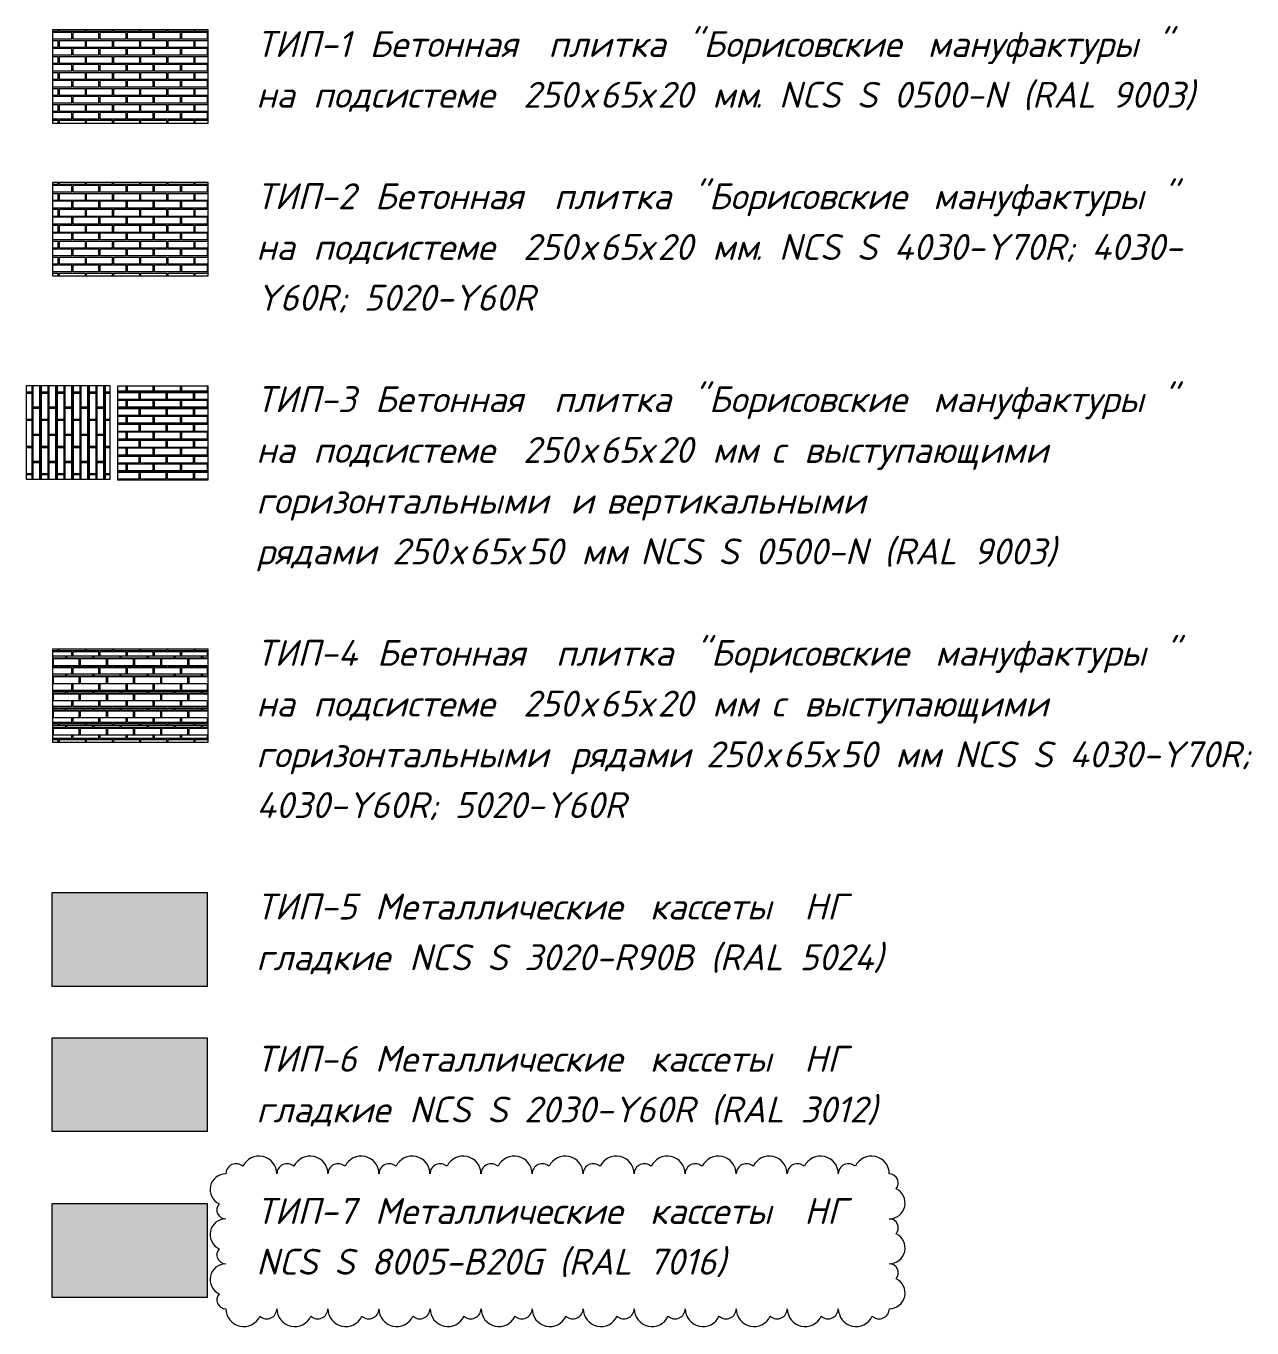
# Model space of a CAD drawing. Header units: millimetres. Extents: x 3914 to 443608, y -156176 to 78197.
# Drawn here: x 3942 to 15767, y -6988 to 5572 of the extents above; entities that cross this region are included whole.
import ezdxf

# ---------------------------------------------------------------- set-up
doc = ezdxf.new("R2010")
doc.units = ezdxf.units.MM
doc.layers.add('A-DETL-2', color=7, linetype='Continuous', lineweight=5)
doc.layers.add('G-ANNO-TEXT', color=7, linetype='Continuous', lineweight=9)
for name, color, linetype, lineweight, true_color in [('A-DETL-GENF-1', 7, 'Continuous', 9, 0x95c8db), ('A-DETL-GENF-2', 7, 'Continuous', 9, 0xe1bc66), ('A-DETL-GENF-3', 7, 'Continuous', 9, 0x696a6b), ('A-DETL-GENF-4', 7, 'Continuous', 5, 0x646464), ('A-DETL-GENF-6', 7, 'Continuous', 5, 0xc0c0c0), ('G-ANNO-REVC', 1, 'Continuous', 20, 0xff0000)]:
    doc.layers.add(name, color=color, linetype=linetype, lineweight=lineweight, true_color=true_color)
doc.styles.add('ISOCPEUR_I', font='isocpeui.ttf', dxfattribs={"height": 250})

# ---------------------------------------------------------------- blocks, each defined once
blk = doc.blocks.new('Family - ___-39686415-АР2_Фасады_Условные обозначения')
at = {"layer": 'G-ANNO-REVC'}
for centre, radius, start, end in [((6189, -5502), 172, 0, 154.7912), ((6682, -5502), 172, 0, 154.7912), ((7174, -5502), 172, 0, 154.7912), ((7666, -5502), 172, 0, 154.7912), ((8158, -5502), 172, 0, 154.7912), ((8651, -5502), 172, 0, 154.7912), ((9143, -5502), 172, 0, 154.7912), ((9635, -5502), 172, 0, 154.7912), ((10128, -5502), 172, 0, 154.7912), ((10620, -5502), 172, 0, 154.7912), ((11112, -5502), 172, 0, 154.7912), ((11605, -5502), 172, 0, 154.7912), ((12097, -5502), 172, 0, 154.7912), ((5869, -5654), 152, 90, 244.7912), ((5968, -5502), 98.5, 48.1897, 180), ((6460, -5502), 98.5, 48.1897, 180), ((6952, -5502), 98.5, 48.1897, 180), ((7445, -5502), 98.5, 48.1897, 180), ((7937, -5502), 98.5, 48.1897, 180), ((8429, -5502), 98.5, 48.1897, 180), ((8922, -5502), 98.5, 48.1897, 180), ((9414, -5502), 98.5, 48.1897, 180), ((9906, -5502), 98.5, 48.1897, 180), ((10398, -5502), 98.5, 48.1897, 180), ((10891, -5502), 98.5, 48.1897, 180), ((11383, -5502), 98.5, 48.1897, 180), ((11875, -5502), 98.5, 48.1897, 180), ((12269, -5589), 86.7, 318.1897, 90), ((12269, -5784), 152, 270, 64.7912), ((5869, -5849), 86.7, 138.1897, 270), ((5869, -6087), 152, 90, 244.7912), ((12269, -6022), 86.7, 318.1897, 90), ((12269, -6217), 152, 270, 64.7912), ((5869, -6282), 86.7, 138.1897, 270), ((5869, -6521), 152, 90, 244.7912), ((12269, -6456), 86.7, 318.1897, 90), ((12269, -6651), 152, 270, 64.7912), ((5869, -6716), 86.7, 138.1897, 270), ((6042, -6802), 172, 180, 334.7912), ((6263, -6802), 98.5, 228.1897, 0), ((6534, -6802), 172, 180, 334.7912), ((6755, -6802), 98.5, 228.1897, 0), ((7026, -6802), 172, 180, 334.7912), ((7248, -6802), 98.5, 228.1897, 0), ((7518, -6802), 172, 180, 334.7912), ((7740, -6802), 98.5, 228.1897, 0), ((8011, -6802), 172, 180, 334.7912), ((8232, -6802), 98.5, 228.1897, 0), ((8503, -6802), 172, 180, 334.7912), ((8725, -6802), 98.5, 228.1897, 0), ((8995, -6802), 172, 180, 334.7912), ((9217, -6802), 98.5, 228.1897, 0), ((9488, -6802), 172, 180, 334.7912), ((9709, -6802), 98.5, 228.1897, 0), ((9980, -6802), 172, 180, 334.7912), ((10202, -6802), 98.5, 228.1897, 0), ((10472, -6802), 172, 180, 334.7912), ((10694, -6802), 98.5, 228.1897, 0), ((10965, -6802), 172, 180, 334.7912), ((11186, -6802), 98.5, 228.1897, 0), ((11457, -6802), 172, 180, 334.7912), ((11678, -6802), 98.5, 228.1897, 0), ((11949, -6802), 172, 180, 334.7912), ((12171, -6802), 98.5, 228.1897, 0)]:
    blk.add_arc(centre, radius, start, end, dxfattribs=at)

msp = doc.modelspace()

# ---------------------------------------------------------------- hatches: boundary and pattern name
at = {"layer": 'A-DETL-GENF-1'}
msp.add_hatch(color=256, dxfattribs=at).paths.add_polyline_path([(5690.6, -3690.9), (5690.6, -2790.9), (4190.6, -2790.9), (4190.6, -3690.9)], flags=0)
at = {"layer": 'A-DETL-GENF-2'}
msp.add_hatch(color=256, dxfattribs=at).paths.add_polyline_path([(5690.6, -5090.9), (5690.6, -4190.9), (4190.6, -4190.9), (4190.6, -5090.9)], flags=0)
at = {"layer": 'A-DETL-GENF-3'}
msp.add_hatch(color=256, dxfattribs=at).paths.add_polyline_path([(5690.6, -6690.9), (5690.6, -5790.9), (4190.6, -5790.9), (4190.6, -6690.9)], flags=0)
at = {"layer": 'A-DETL-GENF-4'}
h = msp.add_hatch(dxfattribs=at)
h.set_pattern_fill('FP_1', color=256, style=0, pattern_type=2)
h.set_pattern_definition([(180, (-3477.1, -13367.01), (-2e-14, -154), [125, -137]), (90, (-3477.1, -13432), (-262, 2e-14), [65, -89]), (180, (-3477.1, -13432.01), (-2e-14, -154), [125, -137]), (90, (-3465.1, -13432), (-262, 2e-14), [65, -89]), (180, (-3340.1, -13432.01), (-2e-14, -154), [125, -137]), (180, (-3340.1, -13367.01), (-2e-14, -154), [125, -137]), (90, (-3596.1, -13355), (-262, 2e-14), [65, -89]), (90, (-3346.1, -13355), (-262, 2e-14), [65, -89]), (0, (-3596.1, -13355.01), (0, -154), [250, -12]), (0, (-3596.1, -13290.01), (0, -154), [250, -12])])
h.paths.add_polyline_path([(5697.9, 3162), (5697.9, 4062), (4197.9, 4062), (4197.9, 3162)], flags=0)
h = msp.add_hatch(dxfattribs=at)
h.set_pattern_fill('FP_7', color=256, style=0, pattern_type=2)
h.set_pattern_definition([(270, (21181.63, -6632.2), (154, 9e-15), [125, -137]), (180, (21246.63, -6632.2), (-3e-14, -262), [65, -89]), (270, (21246.63, -6632.2), (154, 9e-15), [125, -137]), (180, (21246.63, -6620.2), (-3e-14, -262), [65, -89]), (270, (21246.63, -6495.2), (154, 9e-15), [125, -137]), (270, (21181.63, -6495.2), (154, 9e-15), [125, -137]), (180, (21169.63, -6751.2), (-3e-14, -262), [65, -89]), (180, (21169.63, -6501.2), (-3e-14, -262), [65, -89]), (90, (21169.63, -6751.2), (154, -9e-15), [250, -12]), (90, (21104.63, -6751.2), (154, -9e-15), [250, -12])])
h.paths.add_polyline_path([(4002.9, 1201.8), (4081.4, 1201.8), (4081.4, 2101.8), (4002.9, 2101.8)], flags=0)
h.paths.add_polyline_path([(4697.4, 1201.8), (4697.4, 2101.8), (4618.9, 2101.8), (4618.9, 1201.8)], flags=0)
h.paths.add_polyline_path([(4156.9, 1201.8), (4235.4, 1201.8), (4235.4, 2101.8), (4156.9, 2101.8)], flags=0)
h.paths.add_polyline_path([(4543.4, 1201.8), (4543.4, 2101.8), (4464.9, 2101.8), (4464.9, 1201.8)], flags=0)
h.paths.add_polyline_path([(4310.9, 1201.8), (4389.4, 1201.8), (4389.4, 2101.8), (4310.9, 2101.8)], flags=0)
h = msp.add_hatch(dxfattribs=at)
h.set_pattern_fill('FP_13', color=256, style=0, pattern_type=2)
h.set_pattern_definition([(180, (-2958.85, -15133.44), (-2e-14, -154), [125, -137]), (90, (-2958.85, -15198.44), (-262, 2e-14), [65, -89]), (180, (-2958.85, -15198.44), (-2e-14, -154), [125, -137]), (90, (-2946.85, -15198.44), (-262, 2e-14), [65, -89]), (180, (-2821.85, -15198.44), (-2e-14, -154), [125, -137]), (180, (-2821.85, -15133.44), (-2e-14, -154), [125, -137]), (90, (-3077.85, -15121.44), (-262, 2e-14), [65, -89]), (90, (-2827.85, -15121.44), (-262, 2e-14), [65, -89]), (0, (-3077.85, -15121.44), (0, -154), [250, -12]), (0, (-3077.85, -15056.44), (0, -154), [250, -12])])
h.paths.add_polyline_path([(5697.9, 1195.5), (5697.9, 1274.1), (4824.4, 1274.1), (4824.4, 1195.5)], flags=0)
h.paths.add_polyline_path([(5697.9, 1349.5), (5697.9, 1428.1), (4824.4, 1428.1), (4824.4, 1349.5)], flags=0)
h.paths.add_polyline_path([(5697.9, 1503.5), (5697.9, 1582.1), (4824.4, 1582.1), (4824.4, 1503.5)], flags=0)
h.paths.add_polyline_path([(5697.9, 1657.5), (5697.9, 1736.1), (4824.4, 1736.1), (4824.4, 1657.5)], flags=0)
h.paths.add_polyline_path([(5697.9, 1811.5), (5697.9, 1890.1), (4824.4, 1890.1), (4824.4, 1811.5)], flags=0)
h.paths.add_polyline_path([(5697.9, 1965.5), (5697.9, 2044.1), (4824.4, 2044.1), (4824.4, 1965.5)], flags=0)
h = msp.add_hatch(dxfattribs=at)
h.set_pattern_fill('FP_5', color=256, style=0, pattern_type=2)
h.set_pattern_definition([(180, (-3477.1, -17867.01), (-2e-14, -154), [125, -137]), (90, (-3477.1, -17932), (-262, 2e-14), [65, -89]), (180, (-3477.1, -17932.01), (-2e-14, -154), [125, -137]), (90, (-3465.1, -17932), (-262, 2e-14), [65, -89]), (180, (-3340.1, -17932.01), (-2e-14, -154), [125, -137]), (180, (-3340.1, -17867.01), (-2e-14, -154), [125, -137]), (90, (-3596.1, -17855), (-262, 2e-14), [65, -89]), (90, (-3346.1, -17855), (-262, 2e-14), [65, -89]), (0, (-3596.1, -17855.01), (0, -154), [250, -12]), (0, (-3596.1, -17790.01), (0, -154), [250, -12])])
h.paths.add_polyline_path([(4197.9, -1338), (5697.9, -1338), (5697.9, -1266), (4197.9, -1266)], flags=0)
h.paths.add_polyline_path([(4197.9, -1177), (5697.9, -1177), (5697.9, -1100), (4197.9, -1100)], flags=0)
h.paths.add_polyline_path([(5697.9, -1011), (5697.9, -936), (4197.9, -936), (4197.9, -1011)], flags=0)
h.paths.add_polyline_path([(5697.9, -847), (5697.9, -770), (4197.9, -770), (4197.9, -847)], flags=0)
h.paths.add_polyline_path([(4197.9, -681), (5697.9, -681), (5697.9, -596), (4197.9, -596)], flags=0)
h.paths.add_polyline_path([(4197.9, -507), (5697.9, -507), (5697.9, -438), (4197.9, -438)], flags=0)
h = msp.add_hatch(dxfattribs=at)
h.set_pattern_fill('FP_9', color=256, style=0, pattern_type=2)
h.set_pattern_definition([(180, (-3929.08, -17936.01), (-2e-14, -154), [125, -137]), (90, (-3929.08, -18001), (-262, 2e-14), [65, -89]), (180, (-3929.08, -18001.01), (-2e-14, -154), [125, -137]), (90, (-3917.08, -18001), (-262, 2e-14), [65, -89]), (180, (-3792.08, -18001.01), (-2e-14, -154), [125, -137]), (180, (-3792.08, -17936.01), (-2e-14, -154), [125, -137]), (90, (-4048.08, -17924), (-262, 2e-14), [65, -89]), (90, (-3798.08, -17924), (-262, 2e-14), [65, -89]), (0, (-4048.08, -17924.01), (0, -154), [250, -12]), (0, (-4048.08, -17859.01), (0, -154), [250, -12])])
h.paths.add_polyline_path([(5697.9, -596), (5697.9, -507), (4197.9, -507), (4197.9, -596)], flags=0)
h = msp.add_hatch(dxfattribs=at)
h.set_pattern_fill('FP_8', color=256, style=0, pattern_type=2)
h.set_pattern_definition([(180, (-3929.08, -18110.01), (-2e-14, -154), [125, -137]), (90, (-3929.08, -18175), (-262, 2e-14), [65, -89]), (180, (-3929.08, -18175.01), (-2e-14, -154), [125, -137]), (90, (-3917.08, -18175), (-262, 2e-14), [65, -89]), (180, (-3792.08, -18175.01), (-2e-14, -154), [125, -137]), (180, (-3792.08, -18110.01), (-2e-14, -154), [125, -137]), (90, (-4048.08, -18098), (-262, 2e-14), [65, -89]), (90, (-3798.08, -18098), (-262, 2e-14), [65, -89]), (0, (-4048.08, -18098.01), (0, -154), [250, -12]), (0, (-4048.08, -18033.01), (0, -154), [250, -12])])
h.paths.add_polyline_path([(5697.9, -770), (5697.9, -681), (4197.9, -681), (4197.9, -770)], flags=0)
h = msp.add_hatch(dxfattribs=at)
h.set_pattern_fill('FP_10', color=256, style=0, pattern_type=2)
h.set_pattern_definition([(180, (-3929.08, -18276.01), (-2e-14, -154), [125, -137]), (90, (-3929.08, -18341), (-262, 2e-14), [65, -89]), (180, (-3929.08, -18341.01), (-2e-14, -154), [125, -137]), (90, (-3917.08, -18341), (-262, 2e-14), [65, -89]), (180, (-3792.08, -18341.01), (-2e-14, -154), [125, -137]), (180, (-3792.08, -18276.01), (-2e-14, -154), [125, -137]), (90, (-4048.08, -18264), (-262, 2e-14), [65, -89]), (90, (-3798.08, -18264), (-262, 2e-14), [65, -89]), (0, (-4048.08, -18264.01), (0, -154), [250, -12]), (0, (-4048.08, -18199.01), (0, -154), [250, -12])])
h.paths.add_polyline_path([(5697.9, -936), (5697.9, -847), (4197.9, -847), (4197.9, -936)], flags=0)
h = msp.add_hatch(dxfattribs=at)
h.set_pattern_fill('FP_11', color=256, style=0, pattern_type=2)
h.set_pattern_definition([(180, (-3929.08, -18440.01), (-2e-14, -154), [125, -137]), (90, (-3929.08, -18505), (-262, 2e-14), [65, -89]), (180, (-3929.08, -18505.01), (-2e-14, -154), [125, -137]), (90, (-3917.08, -18505), (-262, 2e-14), [65, -89]), (180, (-3792.08, -18505.01), (-2e-14, -154), [125, -137]), (180, (-3792.08, -18440.01), (-2e-14, -154), [125, -137]), (90, (-4048.08, -18428), (-262, 2e-14), [65, -89]), (90, (-3798.08, -18428), (-262, 2e-14), [65, -89]), (0, (-4048.08, -18428.01), (0, -154), [250, -12]), (0, (-4048.08, -18363.01), (0, -154), [250, -12])])
h.paths.add_polyline_path([(5697.9, -1100), (5697.9, -1011), (4197.9, -1011), (4197.9, -1100)], flags=0)
h = msp.add_hatch(dxfattribs=at)
h.set_pattern_fill('FP_12', color=256, style=0, pattern_type=2)
h.set_pattern_definition([(180, (-3929.08, -18606.01), (-2e-14, -154), [125, -137]), (90, (-3929.08, -18671), (-262, 2e-14), [65, -89]), (180, (-3929.08, -18671.01), (-2e-14, -154), [125, -137]), (90, (-3917.08, -18671), (-262, 2e-14), [65, -89]), (180, (-3792.08, -18671.01), (-2e-14, -154), [125, -137]), (180, (-3792.08, -18606.01), (-2e-14, -154), [125, -137]), (90, (-4048.08, -18594), (-262, 2e-14), [65, -89]), (90, (-3798.08, -18594), (-262, 2e-14), [65, -89]), (0, (-4048.08, -18594.01), (0, -154), [250, -12]), (0, (-4048.08, -18529.01), (0, -154), [250, -12])])
h.paths.add_polyline_path([(5697.9, -1266), (5697.9, -1177), (4197.9, -1177), (4197.9, -1266)], flags=0)
at = {"layer": 'A-DETL-GENF-6'}
h = msp.add_hatch(dxfattribs=at)
h.set_pattern_fill('FP_3', color=256, style=0, pattern_type=2)
h.set_pattern_definition([(180, (-3477.1, -11892.49), (-2e-14, -154), [125, -137]), (90, (-3477.1, -11957.5), (-262, 2e-14), [65, -89]), (180, (-3477.1, -11957.49), (-2e-14, -154), [125, -137]), (90, (-3465.1, -11957.5), (-262, 2e-14), [65, -89]), (180, (-3340.1, -11957.49), (-2e-14, -154), [125, -137]), (180, (-3340.1, -11892.49), (-2e-14, -154), [125, -137]), (90, (-3596.1, -11880.5), (-262, 2e-14), [65, -89]), (90, (-3346.1, -11880.5), (-262, 2e-14), [65, -89]), (0, (-3596.1, -11880.49), (0, -154), [250, -12]), (0, (-3596.1, -11815.49), (0, -154), [250, -12])])
h.paths.add_polyline_path([(5697.9, 4636.5), (5697.9, 5536.5), (4197.9, 5536.5), (4197.9, 4636.5)], flags=0)
h = msp.add_hatch(dxfattribs=at)
h.set_pattern_fill('FP_6', color=256, style=0, pattern_type=2)
h.set_pattern_definition([(270, (21027.42, -6880.74), (154, 9e-15), [125, -137]), (180, (21092.42, -6880.74), (-3e-14, -262), [65, -89]), (270, (21092.42, -6880.74), (154, 9e-15), [125, -137]), (180, (21092.42, -6868.74), (-3e-14, -262), [65, -89]), (270, (21092.42, -6743.74), (154, 9e-15), [125, -137]), (270, (21027.42, -6743.74), (154, 9e-15), [125, -137]), (180, (21015.42, -6999.74), (-3e-14, -262), [65, -89]), (180, (21015.42, -6749.74), (-3e-14, -262), [65, -89]), (90, (21015.42, -6999.74), (154, -9e-15), [250, -12]), (90, (20950.42, -6999.74), (154, -9e-15), [250, -12])])
h.paths.add_polyline_path([(3941.6, 1201.8), (4002.9, 1201.8), (4002.9, 2101.8), (3941.6, 2101.8)], flags=0)
h.paths.add_polyline_path([(4081.4, 1201.8), (4156.9, 1201.8), (4156.9, 2101.8), (4081.4, 2101.8)], flags=0)
h.paths.add_polyline_path([(4751.9, 1201.8), (4751.9, 2101.8), (4697.4, 2101.8), (4697.4, 1201.8)], flags=0)
h.paths.add_polyline_path([(4618.9, 1201.8), (4618.9, 2101.8), (4543.4, 2101.8), (4543.4, 1201.8)], flags=0)
h.paths.add_polyline_path([(4235.4, 1201.8), (4310.9, 1201.8), (4310.9, 2101.8), (4235.4, 2101.8)], flags=0)
h.paths.add_polyline_path([(4464.9, 1201.8), (4464.9, 2101.8), (4389.4, 2101.8), (4389.4, 1201.8)], flags=0)
h = msp.add_hatch(dxfattribs=at)
h.set_pattern_fill('FP_4', color=256, style=0, pattern_type=2)
h.set_pattern_definition([(180, (-3477.1, -15287.49), (-2e-14, -154), [125, -137]), (90, (-3477.1, -15352.5), (-262, 2e-14), [65, -89]), (180, (-3477.1, -15352.49), (-2e-14, -154), [125, -137]), (90, (-3465.1, -15352.5), (-262, 2e-14), [65, -89]), (180, (-3340.1, -15352.49), (-2e-14, -154), [125, -137]), (180, (-3340.1, -15287.49), (-2e-14, -154), [125, -137]), (90, (-3596.1, -15275.5), (-262, 2e-14), [65, -89]), (90, (-3346.1, -15275.5), (-262, 2e-14), [65, -89]), (0, (-3596.1, -15275.49), (0, -154), [250, -12]), (0, (-3596.1, -15210.49), (0, -154), [250, -12])])
h.paths.add_polyline_path([(4824.4, 1274.1), (5697.9, 1274.1), (5697.9, 1349.5), (4824.4, 1349.5)], flags=0)
h.paths.add_polyline_path([(4824.4, 1428.1), (5697.9, 1428.1), (5697.9, 1503.5), (4824.4, 1503.5)], flags=0)
h.paths.add_polyline_path([(5697.9, 1582.1), (5697.9, 1657.5), (4824.4, 1657.5), (4824.4, 1582.1)], flags=0)
h.paths.add_polyline_path([(5697.9, 1736.1), (5697.9, 1811.5), (4824.4, 1811.5), (4824.4, 1736.1)], flags=0)
h.paths.add_polyline_path([(4824.4, 1890.1), (5697.9, 1890.1), (5697.9, 1965.5), (4824.4, 1965.5)], flags=0)
h.paths.add_polyline_path([(4824.4, 2044.1), (5697.9, 2044.1), (5697.9, 2096.5), (4824.4, 2096.5)], flags=0)

# ---------------------------------------------------------------- linework, layer by layer
at = {"layer": 'A-DETL-2'}
for p, q in [((5697.9, 5536.5), (4197.9, 5536.5)), ((4197.9, 5536.5), (4197.9, 4636.5)), ((5697.9, 4636.5), (5697.9, 5536.5)), ((4197.9, 4636.5), (5697.9, 4636.5)), ((5697.9, 4062), (4197.9, 4062)), ((4197.9, 4062), (4197.9, 3162)), ((5697.9, 3162), (5697.9, 4062)), ((4197.9, 3162), (5697.9, 3162)), ((4002.9, 2101.8), (3941.6, 2101.8)), ((3941.6, 2101.8), (3941.6, 1201.8)), ((4081.4, 2101.8), (4002.9, 2101.8)), ((4002.9, 2101.8), (4002.9, 1201.8)), ((4156.9, 2101.8), (4081.4, 2101.8)), ((4081.4, 1201.8), (4081.4, 2101.8)), ((4235.4, 2101.8), (4156.9, 2101.8)), ((4156.9, 2101.8), (4156.9, 1201.8)), ((4310.9, 2101.8), (4235.4, 2101.8)), ((4235.4, 1201.8), (4235.4, 2101.8)), ((4389.4, 2101.8), (4310.9, 2101.8)), ((4310.9, 2101.8), (4310.9, 1201.8)), ((4464.9, 2101.8), (4389.4, 2101.8)), ((4389.4, 1201.8), (4389.4, 2101.8)), ((4543.4, 2101.8), (4464.9, 2101.8)), ((4464.9, 2101.8), (4464.9, 1201.8)), ((4618.9, 2101.8), (4543.4, 2101.8)), ((4543.4, 1201.8), (4543.4, 2101.8)), ((4697.4, 2101.8), (4618.9, 2101.8)), ((4618.9, 2101.8), (4618.9, 1201.8)), ((4751.9, 2101.8), (4697.4, 2101.8)), ((4697.4, 1201.8), (4697.4, 2101.8)), ((4751.9, 1201.8), (4751.9, 2101.8)), ((5697.9, 2096.5), (4824.4, 2096.5)), ((4824.4, 2096.5), (4824.4, 2044.1)), ((5697.9, 2044.1), (4824.4, 2044.1)), ((4824.4, 2044.1), (4824.4, 1965.5)), ((5697.9, 2044.1), (5697.9, 2096.5)), ((5697.9, 1965.5), (5697.9, 2044.1)), ((4824.4, 1965.5), (4824.4, 1890.1)), ((4824.4, 1965.5), (5697.9, 1965.5)), ((5697.9, 1890.1), (4824.4, 1890.1)), ((4824.4, 1890.1), (4824.4, 1811.5)), ((5697.9, 1890.1), (5697.9, 1965.5)), ((5697.9, 1811.5), (5697.9, 1890.1)), ((4824.4, 1811.5), (4824.4, 1736.1)), ((4824.4, 1811.5), (5697.9, 1811.5)), ((5697.9, 1736.1), (5697.9, 1811.5)), ((5697.9, 1736.1), (4824.4, 1736.1)), ((4824.4, 1736.1), (4824.4, 1657.5)), ((4824.4, 1657.5), (4824.4, 1582.1)), ((4824.4, 1657.5), (5697.9, 1657.5)), ((5697.9, 1657.5), (5697.9, 1736.1)), ((5697.9, 1582.1), (5697.9, 1657.5)), ((5697.9, 1582.1), (4824.4, 1582.1)), ((4824.4, 1582.1), (4824.4, 1503.5)), ((5697.9, 1503.5), (5697.9, 1582.1)), ((4824.4, 1503.5), (4824.4, 1428.1)), ((4824.4, 1503.5), (5697.9, 1503.5)), ((5697.9, 1428.1), (4824.4, 1428.1)), ((4824.4, 1428.1), (4824.4, 1349.5)), ((5697.9, 1428.1), (5697.9, 1503.5)), ((5697.9, 1349.5), (5697.9, 1428.1)), ((4824.4, 1349.5), (4824.4, 1274.1)), ((4824.4, 1349.5), (5697.9, 1349.5)), ((5697.9, 1274.1), (4824.4, 1274.1)), ((4824.4, 1274.1), (4824.4, 1195.5)), ((5697.9, 1274.1), (5697.9, 1349.5)), ((5697.9, 1195.5), (5697.9, 1274.1)), ((3941.6, 1201.8), (4002.9, 1201.8)), ((4002.9, 1201.8), (4081.4, 1201.8)), ((4081.4, 1201.8), (4156.9, 1201.8)), ((4156.9, 1201.8), (4235.4, 1201.8)), ((4235.4, 1201.8), (4310.9, 1201.8)), ((4310.9, 1201.8), (4389.4, 1201.8)), ((4389.4, 1201.8), (4464.9, 1201.8)), ((4464.9, 1201.8), (4543.4, 1201.8)), ((4543.4, 1201.8), (4618.9, 1201.8)), ((4618.9, 1201.8), (4697.4, 1201.8)), ((4697.4, 1201.8), (4751.9, 1201.8)), ((4824.4, 1195.5), (5697.9, 1195.5)), ((5697.9, -438), (4197.9, -438)), ((4197.9, -438), (4197.9, -507)), ((5697.9, -507), (5697.9, -438)), ((5697.9, -507), (4197.9, -507)), ((4197.9, -507), (4197.9, -596)), ((4197.9, -596), (4197.9, -681)), ((4197.9, -596), (5697.9, -596)), ((5697.9, -596), (5697.9, -507)), ((5697.9, -681), (5697.9, -596)), ((5697.9, -681), (4197.9, -681)), ((4197.9, -681), (4197.9, -770)), ((5697.9, -770), (5697.9, -681)), ((4197.9, -770), (4197.9, -847)), ((4197.9, -770), (5697.9, -770)), ((5697.9, -847), (4197.9, -847)), ((4197.9, -847), (4197.9, -936)), ((5697.9, -847), (5697.9, -770)), ((5697.9, -936), (5697.9, -847)), ((4197.9, -936), (4197.9, -1011)), ((4197.9, -936), (5697.9, -936)), ((5697.9, -1011), (5697.9, -936)), ((5697.9, -1011), (4197.9, -1011)), ((4197.9, -1011), (4197.9, -1100)), ((4197.9, -1100), (4197.9, -1177)), ((4197.9, -1100), (5697.9, -1100)), ((5697.9, -1100), (5697.9, -1011)), ((5697.9, -1177), (5697.9, -1100)), ((5697.9, -1177), (4197.9, -1177)), ((4197.9, -1177), (4197.9, -1266)), ((5697.9, -1266), (5697.9, -1177)), ((4197.9, -1266), (4197.9, -1338)), ((4197.9, -1266), (5697.9, -1266)), ((4197.9, -1338), (5697.9, -1338)), ((5697.9, -1338), (5697.9, -1266)), ((5690.6, -2790.9), (4190.6, -2790.9)), ((4190.6, -2790.9), (4190.6, -3690.9)), ((5690.6, -3690.9), (5690.6, -2790.9)), ((4190.6, -3690.9), (5690.6, -3690.9)), ((5690.6, -4190.9), (4190.6, -4190.9)), ((4190.6, -4190.9), (4190.6, -5090.9)), ((5690.6, -5090.9), (5690.6, -4190.9)), ((4190.6, -5090.9), (5690.6, -5090.9)), ((5690.6, -5790.9), (4190.6, -5790.9)), ((4190.6, -5790.9), (4190.6, -6690.9)), ((5690.6, -6690.9), (5690.6, -5790.9)), ((4190.6, -6690.9), (5690.6, -6690.9))]:
    msp.add_line(p, q, dxfattribs=at)

# ---------------------------------------------------------------- block references
at = {"layer": 'G-ANNO-REVC'}
msp.add_blockref('Family - ___-39686415-АР2_Фасады_Условные обозначения', (0, 0), dxfattribs=at)

# ---------------------------------------------------------------- texts
at = {"layer": 'G-ANNO-TEXT', "char_height": 250, "attachment_point": 1, "style": 'ISOCPEUR_I'}
for s, insert, width in [(' "', (10157.9, 5523.5), 384.81), ('\\fISOCPEUR|b0|i1|c204|p34|;"', (14847.6, 5523.5), 192.405), ('ТИП', (6162.7, 5523.5), 745.569), ('-1 ', (6777.9, 5523.5), 577.215), ('Бетонная', (7254.1, 5523.5), 1899.999), ('плитка', (8980.5, 5523.5), 1427.004), ('Борисовские', (10475.4, 5523.5), 2429.113), ('мануфактуры', (12638.4, 5523.5), 2677.636), (' 250', (8577, 5034), 865.822), ('65', (9476.6, 5034), 448.945), ('20 ', (10032.2, 5034), 641.35), ('. NCS S 0500-N (RAL 9003)', (10971.5, 5034), 5307.171), ('на', (6162.7, 5034), 472.996), ('подсистеме', (6711.7, 5034), 2260.759), ('\\fISOCPEUR|b0|i1|c204|p34|;х', (9291.4, 5034), 224.472), ('\\fISOCPEUR|b0|i1|c204|p34|;х', (9847, 5034), 224.473), ('мм', (10561.4, 5034), 497.046), ('ТИП', (6162.7, 4055.1), 745.569), ('-2 ', (6777.9, 4055.1), 641.35), ('Бетонная', (7307, 4055.1), 1899.999), (' "', (10210.8, 4055.1), 384.81), ('Борисовские', (10528.3, 4055.1), 2429.113), ('мануфактуры', (12691.3, 4055.1), 2677.636), ('\\fISOCPEUR|b0|i1|c204|p34|;"', (14900.6, 4055.1), 192.405), ('плитка', (9033.4, 4055.1), 1427.004), (' 250', (8577, 3565.6), 865.822), ('65', (9476.6, 3565.6), 448.945), ('20 ', (10032.2, 3565.6), 641.35), ('. NCS S 4030-Y70R; 4030-', (10971.5, 3565.6), 5218.986), ('на', (6162.7, 3565.6), 472.996), ('подсистеме', (6711.7, 3565.6), 2260.759), ('\\fISOCPEUR|b0|i1|c204|p34|;х', (9291.4, 3565.6), 224.472), ('\\fISOCPEUR|b0|i1|c204|p34|;х', (9847, 3565.6), 224.473), ('мм', (10561.4, 3565.6), 497.046), ('Y60R; 5020-Y60R', (6162.7, 3076.1), 3383.121), (' "', (10210.8, 2097.2), 384.81), ('\\fISOCPEUR|b0|i1|c204|p34|;"', (14900.6, 2097.2), 192.405), ('ТИП', (6162.7, 2097.2), 745.569), ('-3 ', (6777.9, 2097.2), 641.35), ('Бетонная', (7307, 2097.2), 1899.999), ('плитка', (9033.4, 2097.2), 1427.004), ('Борисовские', (10528.3, 2097.2), 2429.113), ('мануфактуры', (12691.3, 2097.2), 2677.636), ('на', (6162.7, 1607.7), 472.996), ('подсистеме', (6711.7, 1607.7), 2260.759), (' 250', (8577, 1607.7), 865.822), ('\\fISOCPEUR|b0|i1|c204|p34|;х', (9291.4, 1607.7), 224.472), ('65', (9476.6, 1607.7), 448.945), ('\\fISOCPEUR|b0|i1|c204|p34|;х', (9847, 1607.7), 224.473), ('20 ', (10032.2, 1607.7), 641.35), ('мм', (10561.4, 1607.7), 497.046), ('\\fISOCPEUR|b0|i1|c204|p34|;с', (11130.2, 1607.7), 192.405), ('выступающими', (11447.7, 1607.7), 2918.143), ('горизонтальными', (6162.7, 1118.2), 3479.324), ('\\fISOCPEUR|b0|i1|c204|p34|;и', (9192.2, 1118.2), 224.473), ('вертикальными', (9536.1, 1118.2), 3046.412), (' 250', (7313.6, 628.7), 865.822), ('65', (8213.2, 628.7), 448.945), ('50 ', (8768.8, 628.7), 641.35), (' NCS S 0500-N (RAL 9003)', (9708.1, 628.7), 5210.969), ('рядами', (6162.7, 628.7), 1394.936), ('\\fISOCPEUR|b0|i1|c204|p34|;х', (8028, 628.7), 224.472), ('\\fISOCPEUR|b0|i1|c204|p34|;х', (8583.6, 628.7), 224.473), ('мм', (9298, 628.7), 497.046), ('ТИП', (6162.7, -350.2), 745.569), ('-4 ', (6777.9, -350.2), 665.401), ('Бетонная', (7326.9, -350.2), 1899.999), (' "', (10230.7, -350.2), 384.81), ('Борисовские', (10548.2, -350.2), 2429.113), ('мануфактуры', (12711.1, -350.2), 2677.636), ('\\fISOCPEUR|b0|i1|c204|p34|;"', (14920.4, -350.2), 192.405), ('плитка', (9053.3, -350.2), 1427.004), (' 250', (8577, -839.7), 865.822), ('65', (9476.6, -839.7), 448.945), ('20 ', (10032.2, -839.7), 641.35), ('на', (6162.7, -839.7), 472.996), ('подсистеме', (6711.7, -839.7), 2260.759), ('\\fISOCPEUR|b0|i1|c204|p34|;х', (9291.4, -839.7), 224.472), ('\\fISOCPEUR|b0|i1|c204|p34|;х', (9847, -839.7), 224.473), ('мм', (10561.4, -839.7), 497.046), ('\\fISOCPEUR|b0|i1|c204|p34|;с', (11130.2, -839.7), 192.405), ('выступающими', (11447.7, -839.7), 2918.143), ('горизонтальными', (6162.7, -1329.2), 3479.324), (' 250', (10343.1, -1329.2), 865.822), ('65', (11242.7, -1329.2), 448.945), ('50 ', (11798.3, -1329.2), 641.35), (' NCS S 4030-Y70R; ', (12737.6, -1329.2), 3976.37), ('рядами', (9192.2, -1329.2), 1394.936), ('\\fISOCPEUR|b0|i1|c204|p34|;х', (11057.5, -1329.2), 224.472), ('\\fISOCPEUR|b0|i1|c204|p34|;х', (11613.1, -1329.2), 224.473), ('мм', (12327.5, -1329.2), 497.046), ('4030-Y60R; 5020-Y60R', (6162.7, -1818.7), 4529.534), ('ТИП', (6162.7, -2797.6), 745.569), ('-5 ', (6777.9, -2797.6), 641.35), ('Металлические', (7307, -2797.6), 3022.362), ('кассеты', (9959.5, -2797.6), 1611.392), ('НГ', (11447.7, -2797.6), 472.996), (' NCS S 3020-R90B (RAL 5024)', (7479, -3287.1), 5932.487), ('гладкие', (6162.7, -3287.1), 1595.358), ('ТИП', (6162.7, -4266.1), 745.569), ('-6 ', (6777.9, -4266.1), 641.35), ('Металлические', (7307, -4266.1), 3022.362), ('НГ', (11447.7, -4266.1), 472.996), ('кассеты', (9959.5, -4266.1), 1611.392), (' NCS S 2030-Y60R (RAL 3012)', (7479, -4755.6), 5876.369), ('гладкие', (6162.7, -4755.6), 1595.358), ('ТИП', (6162.7, -5734.5), 745.569), ('-7 ', (6777.9, -5734.5), 641.35), ('Металлические', (7307, -5734.5), 3022.362), ('НГ', (11447.7, -5734.5), 472.996), ('кассеты', (9959.5, -5734.5), 1611.392), ('NCS S 8005-B20G (RAL 7016)', (6162.7, -6224), 5651.897)]:
    msp.add_mtext(s, dxfattribs=dict(at, insert=insert, width=width))

doc.saveas('drawing.dxf')
